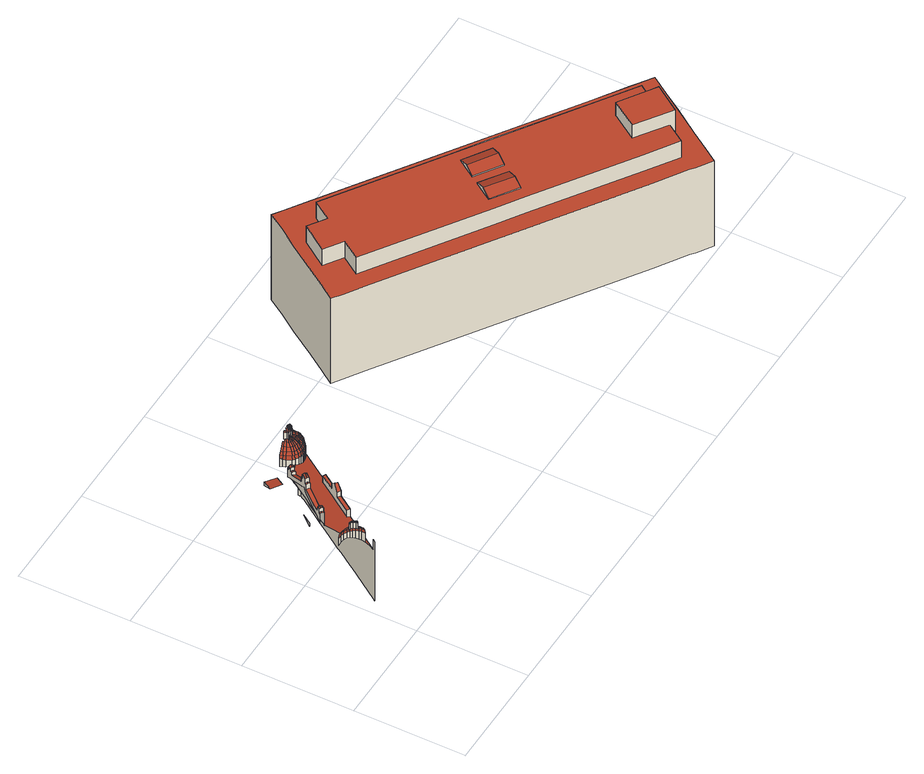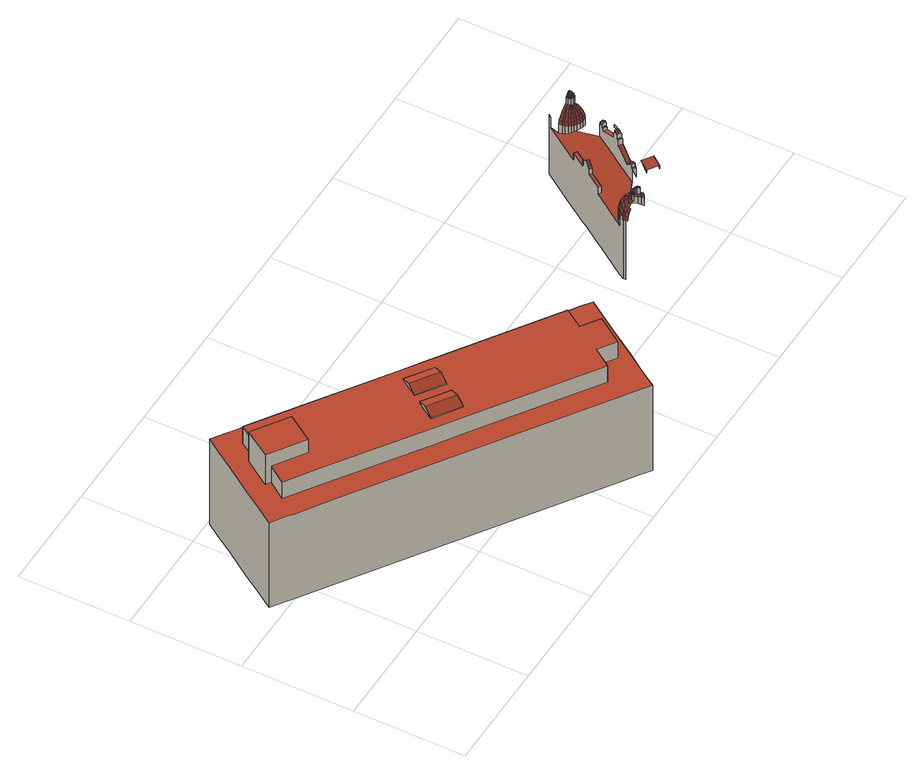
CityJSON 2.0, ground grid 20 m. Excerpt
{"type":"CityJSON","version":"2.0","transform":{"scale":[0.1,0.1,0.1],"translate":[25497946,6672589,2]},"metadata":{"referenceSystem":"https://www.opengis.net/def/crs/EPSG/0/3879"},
"CityObjects":{
"building1":{"type":"Building","attributes":{"dateOfConstruction":"1901-01-01","measuredHeight":28.7,"class":"Lämpimät varastot","function":"Kauppavarastot","usage":"Varastorakennus","roofType":"2110;2100;3500;1000;3700;3500","storeysAboveGround":3},"address":[{"Country":"Finland","Locality":"Helsinki","ThoroughfareNumber":"5","ThoroughfareName":"Katajanokanlaituri","PostCode":"00160"}],"geometry":[{"type":"MultiSurface","lod":"2","boundaries":[[[0,1,2,3]],[[3,2,1,4,5]],[[0,6,1]],[[7,6,0]],[[8,9,0]],[[9,10,0]],[[1,6,11,12,4]],[[10,7,0]],[[12,11,13,14,15,4]],[[7,16,17,11,6]],[[10,18,16,7]],[[19,20,9]],[[9,20,21,10]],[[21,18,10]],[[14,13,22,23,24,15]],[[25,26,27,28]],[[23,22,29,30,31,24]],[[30,29,32,33,34,31]],[[17,16,35,36,13,11]],[[33,32,37,26,25,34]],[[18,38,39,40,35,16]],[[21,20,19,41,42,38,18]],[[36,35,43,44,45,22,13]],[[28,27,46,47]],[[37,48,49,27,26]],[[40,50,43,35]],[[45,44,51,52,29,22]],[[39,38,53,54,55,50,40]],[[52,51,56,57,58,32,29]],[[42,41,59,60,61,62,53,38]],[[58,57,56,63,64,48,37,32]],[[50,55,44,43]],[[47,46,65,66]],[[55,67,51,44]],[[54,68,67,55]],[[61,60,69,70,71,62]],[[53,71,68,54]],[[62,71,53]],[[67,68,71,72,73,74,56,51]],[[64,75,49,48]],[[74,73,72,76,77,78,63,56]],[[70,69,79,80,72,71]],[[80,79,81,82,76,72]],[[66,65,83,84]],[[49,85,46,27]],[[84,83,86,87]],[[88,87,86,89]],[[63,90,75,64]],[[78,91,90,63]],[[81,92,93,94,82]],[[76,95,96,77]],[[77,96,91,78]],[[82,94,95,76]],[[85,97,65,46]],[[75,98,85,49]],[[97,99,83,65]],[[90,100,98,75]],[[99,101,86,83]],[[89,86,101,102]],[[98,103,97,85]],[[91,104,100,90]],[[96,105,104,91]],[[93,106,107,94]],[[95,108,105,96]],[[94,107,108,95]],[[103,109,99,97]],[[100,110,103,98]],[[109,111,101,99]],[[102,101,111,112]],[[104,113,110,100]],[[105,114,113,104]],[[110,115,109,103]],[[106,116,117,107]],[[108,118,114,105]],[[107,117,118,108]],[[119,120,121]],[[115,122,123,111,109]],[[113,124,115,110]],[[123,122,125,126,112,111]],[[114,127,124,113]],[[116,128,129,117]],[[124,130,122,115]],[[125,122,130,131]],[[118,132,127,114]],[[117,129,132,118]],[[127,133,130,124]],[[128,134,135,129]],[[131,130,133,136]],[[137,135,134,138]],[[132,139,133,127]],[[129,135,139,132]],[[136,133,139,140]],[[140,139,135,137]],[[141,142,143,144]],[[145,146,142,141]],[[142,146,147,148,149,143]],[[148,150,151,149]],[[147,152,150,148]],[[150,152,153,154,155,151]],[[154,156,157,155]],[[153,158,156,154]],[[156,158,159,160,161,162,157]],[[160,159,163,164,165,162]],[[164,163,166,167,168,165]],[[167,169,170,168]],[[166,171,169,167]],[[169,171,172,173,174,170]],[[144,143,149,151,155,157,162,165,168,170,174,175,176,177,178,179,180,181,182,183,184,185,186,187,188,189,190,191,192,193,194,195,196,197,198,199,200]],[[173,201,176,175,174]],[[202,203,204,205]],[[146,145,206,207,208,209,210,211,212,213,214,215,216,217,218,219,220,221,222,223,224,225,226,227,228,229,172,171,166,163,159,158,153,152,147]],[[172,229,201,173]],[[201,229,228,230,177,176]],[[230,231,178,177]],[[228,227,231,230]],[[231,227,226,232,233,179,178]],[[234,235,236]],[[203,237,238,204]],[[239,240,235,234]],[[241,226,225,242,180,179]],[[126,125,131,136,140,137,138,243,244,245,246,202,205,247,248,249,250,251,252,253,254,255,256,257,258,259,260,261,262,218,217,216,215,214,213,212,211,210,209,208,206]],[[263,240,239]],[[237,264,265,238]],[[264,266,267,265]],[[204,238,265,267,268,269,270,250,249,248,247,205]],[[271,225,224,272,182,181]],[[272,273,183,182]],[[224,223,273,272]],[[273,223,222,274,184,183]],[[274,275,185,184]],[[266,276,268,267]],[[222,221,275,274]],[[275,221,220,277,186,185]],[[277,278,187,186]],[[269,268,276,279]],[[220,219,278,277]],[[280,281,282,283,284,285,286,287,288,289,290,291,292,293,294,295,296,253,252,251,297,279,276,266,264,237,203,202,246,245,298,299]],[[279,297,270,269]],[[250,270,297,251]],[[218,262,300]],[[301,302,303,304]],[[304,303,305,306]],[[302,307,308,303]],[[303,308,309,305]],[[310,311,302,301]],[[311,312,307,302]],[[307,313,314,308]],[[308,314,315,309]],[[312,316,313,307]],[[300,262,317,311,310]],[[317,318,312,311]],[[318,319,316,312]],[[313,320,321,314]],[[314,321,322,315]],[[261,323,317,262]],[[323,324,318,317]],[[316,325,320,313]],[[324,326,319,318]],[[319,327,325,316]],[[260,328,323,261]],[[320,329,330,321]],[[321,330,331,322]],[[328,332,324,323]],[[326,333,327,319]],[[325,334,329,320]],[[332,335,326,324]],[[327,336,334,325]],[[335,337,333,326]],[[333,338,336,327]],[[259,339,328,260]],[[339,340,332,328]],[[340,341,335,332]],[[329,342,343,330]],[[334,344,345,342,329]],[[337,346,338,333]],[[341,347,337,335]],[[336,348,344,334]],[[343,342,345,349,350,351,352,353]],[[351,350,349,354,355,356,352]],[[258,357,339,259]],[[338,358,348,336]],[[357,359,340,339]],[[355,354,360,361,362,363,356]],[[359,364,341,340]],[[344,348,365,366,349,345]],[[366,365,367,368,354,349]],[[347,369,346,337]],[[368,367,370,371,360,354]],[[364,372,347,341]],[[346,373,358,338]],[[371,370,374,375,376,377,378,360]],[[358,379,380,381,365,348]],[[382,374,370]],[[381,380,383,384,367,365]],[[372,385,369,347]],[[384,383,386,382,370,367]],[[382,387,375,374]],[[376,375,388,389,390,377]],[[369,391,373,346]],[[257,392,357,258]],[[357,392,393,359]],[[359,393,394,364]],[[386,395,387,382]],[[364,394,396,372]],[[385,397,391,369]],[[387,395,398,399,388,375]],[[372,396,400,385]],[[373,391,397,401,402,403,404,380]],[[380,404,403,402,405,406,407,383]],[[383,407,406,405,408,409,410,411,386]],[[399,398,412,413,388]],[[411,410,409,414,415,395,386]],[[385,400,416,401,397]],[[415,414,417,398,395]],[[417,418,412,398]],[[408,405,419,420,409]],[[417,421,422,423,418]],[[414,424,425,426,422,421,417]],[[400,427,428,416]],[[402,429,430,431,432,419,405]],[[401,416,428,433,431,430,429,402]],[[396,434,427,400]],[[409,420,435,436,426,425,424,414]],[[394,437,434,396]],[[393,438,437,394]],[[392,439,438,393]],[[256,439,392,257]],[[419,432,435,420]],[[436,440,426]],[[427,441,433,428]],[[435,442,436]],[[426,440,443,444,445,446,422]],[[434,447,441,427]],[[441,448,449,433]],[[436,442,450,451,452,443,440]],[[432,453,454,455,451,450,442,435]],[[431,456,457,458,455,454,453,432]],[[433,449,459,460,458,457,456,431]],[[437,461,447,434]],[[438,462,461,437]],[[439,463,462,438]],[[448,464,459,449]],[[255,463,439,256]],[[447,465,448,441]],[[455,466,467,468,469,451]],[[458,470,471,467,466,455]],[[460,472,473,471,470,458]],[[461,474,465,447]],[[464,475,472,460,459]],[[465,476,464,448]],[[462,477,474,461]],[[463,478,477,462]],[[254,478,463,255]],[[475,479,473,472]],[[474,480,476,465]],[[476,481,475,464]],[[477,482,480,474]],[[478,296,482,477]],[[253,296,478,254]],[[481,483,479,475]],[[480,484,481,476]],[[482,485,484,480]],[[484,486,483,481]],[[296,295,485,482]],[[483,486,487,488]],[[485,489,486,484]],[[486,489,490,487]],[[295,294,293,491,489,485]],[[293,292,492,493,494,491]],[[489,491,494,495,490]]],"semantics":{"surfaces":[{"type":"RoofSurface"},{"type":"WallSurface"}],"values":[0,0,0,0,0,0,0,0,0,0,0,0,0,0,0,0,0,0,0,1,0,0,0,0,0,0,0,0,0,0,1,0,0,0,0,0,0,0,0,0,1,0,1,0,0,0,1,0,0,0,0,0,0,0,0,0,0,0,1,0,0,0,0,0,0,0,0,0,1,0,0,0,0,0,0,1,0,0,1,0,0,0,1,0,0,0,0,1,1,0,0,1,1,0,0,1,0,0,1,0,0,1,0,1,0,0,1,1,0,1,1,0,1,0,0,1,1,0,0,0,0,1,1,0,1,1,0,0,1,0,0,0,1,0,1,0,1,0,1,1,1,1,0,0,1,0,0,0,0,1,0,0,0,0,1,0,0,0,0,1,0,0,0,0,0,0,0,0,0,1,0,0,0,0,0,0,0,1,0,1,0,0,0,0,1,0,0,0,0,0,0,1,0,0,0,0,0,0,0,1,0,0,0,0,0,0,0,1,0,0,0,0,0,0,0,0,0,0,0,0,1,0,0,0,0,0,1,0,0,0,0,0,0,0,0,0,0,1,0,0,0,0,1,0,0,0,1,0,0,0,0,0,1,0,0,0,0,0,1,0,0,0,0,0,0,0,0,0,1,0]}}]},
"building2":{"type":"Building","attributes":{"dateOfConstruction":"1929-01-01","measuredHeight":25.4,"class":"Hotellit","function":"Hotellit, motellit, matkustajakodit, kylpylähotellit","usage":"Liikerakennus","roofType":"1000;3500","storeysAboveGround":7},"address":[{"Country":"Finland","Locality":"Helsinki","ThoroughfareNumber":"3","ThoroughfareName":"Kanavakatu","PostCode":"00160"}],"geometry":[{"type":"Solid","lod":"2","boundaries":[[[[496,497,498,499]],[[500,501,502,503]],[[504,505,506,507,508,509,510,511,512,513,514,515]],[[516,517,518,519]],[[520,521,522,523,524,525,526,527,528,529,530,531,532,533,534,535,509,508,507,506,505,504],[536,537,538,539,540,541,542,543,496,499,544,545,546,547,548,549,550,551]],[[552,553,554,555]],[[556,557,558,559]],[[560,555,554,561,562,563]],[[564,565,566,567,568,569,530,529,528,527,526,525]],[[559,558,570,501,500,571,572,573]],[[550,574,575,551]],[[576,498,497,577,518,517]],[[537,578,579,538]],[[580,556,559,573]],[[542,581,582,543]],[[580,583,503,502,557,556]],[[584,585,586,587,588,564,525,524,523,522,521,520,504,515]],[[589,590,591,581,542,541,540,539,538,579]],[[592,552,555,560]],[[568,567,566,565,564,588,587,586,585,584,515,514,513,512,511,510,593,594,595,596,597,569]],[[548,547,546,545,598,599,600,601,602,549]],[[561,554,553,603]],[[551,575,604,536]],[[577,497,496,543,582,519,518]],[[605,606,603,553,552,592]],[[574,602,601,600,599,598,607,516,519,582,581,591,590,589,579,578,604,575],[562,561,603,606,605,563],[572,571,500,503,583,580,573]],[[536,604,578,537]],[[557,502,501,570,558]],[[607,544,499,498,576,517,516]],[[535,534,533,532,531,530,569,597,596,595,594,593,510,509]],[[544,607,598,545]],[[605,592,560,563]],[[549,602,574,550]]]],"semantics":{"surfaces":[{"type":"WallSurface"},{"type":"RoofSurface"},{"type":"GroundSurface"}],"values":[[0,0,0,0,1,1,1,0,0,0,0,1,0,0,0,0,0,0,1,2,0,0,0,0,0,1,0,1,0,0,0,0,0]]}}]}
},
"vertices":[
[6,114,183],[6,117,182],[6,116,182],[5,116,182],[6,119,181],[5,119,181],[7,117,182],[8,116,182],[8,113,182],[9,114,182],[8,115,182],[8,119,181],[7,119,181],[9,121,180],[7,121,180],[6,121,180],[10,117,181],[9,118,181],[10,116,181],[11,114,181],[11,115,181],[10,115,181],[9,122,178],[8,123,178],[6,123,178],[6,124,160],[8,124,160],[9,128,159],[6,128,159],[10,123,176],[8,124,176],[6,124,176],[10,124,174],[8,124,174],[6,124,174],[11,119,180],[10,120,180],[10,124,160],[12,116,180],[12,117,180],[11,118,180],[13,114,180],[12,115,180],[12,120,179],[12,120,178],[11,121,178],[10,134,154],[5,134,154],[10,123,160],[12,127,159],[12,119,179],[13,121,176],[12,122,176],[13,117,178],[13,118,178],[13,119,178],[13,121,174],[12,122,174],[10,123,174],[14,114,179],[14,114,178],[14,115,178],[14,116,178],[13,121,161],[12,122,161],[10,138,148],[5,138,148],[13,119,176],[14,118,176],[15,114,176],[15,115,176],[14,117,176],[15,117,174],[14,118,174],[14,120,174],[15,126,159],[15,117,161],[14,118,161],[14,120,161],[15,114,174],[15,115,174],[15,114,161],[15,115,161],[11,141,142],[5,141,142],[14,133,154],[11,142,134],[5,142,134],[5,142,119],[11,142,120],[17,125,159],[18,123,159],[15,113,161],[21,113,159],[21,116,159],[21,118,159],[19,121,159],[15,137,148],[18,131,154],[17,140,142],[21,129,154],[17,141,134],[17,141,121],[21,135,148],[23,127,154],[25,124,154],[27,113,154],[27,117,154],[26,120,154],[23,137,142],[24,133,148],[23,138,134],[23,138,121],[27,129,148],[29,126,148],[26,135,142],[32,113,148],[32,118,148],[31,122,148],[13,209,146],[3,193,144],[3,193,137],[27,135,134],[26,136,134],[29,131,142],[27,135,120],[26,136,121],[32,127,142],[35,112,142],[35,118,142],[30,132,134],[30,132,119],[34,122,142],[33,128,134],[36,112,134],[36,118,134],[33,128,118],[36,118,115],[36,112,114],[35,123,134],[35,123,116],[21,181,159],[23,183,159],[20,185,157],[18,183,157],[24,179,157],[26,181,157],[26,181,164],[23,183,166],[20,185,164],[26,188,166],[23,190,164],[29,186,164],[29,186,157],[26,188,159],[23,190,157],[28,191,159],[25,193,157],[31,189,157],[31,189,152],[28,191,152],[28,191,153],[25,193,152],[50,218,169],[47,220,169],[44,222,169],[50,218,179],[47,220,181],[44,222,179],[49,223,181],[46,225,179],[52,221,179],[52,221,188],[49,223,190],[46,225,188],[50,229,188],[53,234,188],[53,234,179],[55,237,179],[55,237,169],[74,265,152],[74,265,154],[74,265,157],[76,268,157],[76,268,164],[79,273,164],[79,273,157],[81,276,157],[81,276,137],[79,273,139],[76,268,142],[74,265,143],[55,237,160],[53,234,162],[50,229,165],[46,225,162],[44,222,160],[25,193,143],[23,190,142],[20,185,139],[18,183,137],[56,232,190],[75,161,112],[75,161,128],[70,164,128],[70,164,114],[24,179,129],[24,179,128],[26,181,129],[29,186,129],[31,189,129],[50,218,129],[52,221,129],[59,230,129],[61,233,129],[79,261,129],[81,264,129],[85,269,129],[87,272,129],[87,272,157],[85,269,157],[85,269,164],[81,264,164],[81,264,157],[79,261,157],[79,261,152],[61,233,169],[61,233,179],[59,230,179],[59,230,188],[56,232,181],[58,235,181],[61,233,167],[58,235,168],[36,282,147],[47,299,144],[47,299,137],[93,187,128],[88,191,128],[54,270,147],[65,286,144],[58,235,169],[76,263,152],[35,107,113],[33,101,113],[30,94,112],[71,155,112],[88,191,114],[94,199,114],[100,208,114],[117,234,114],[122,231,112],[127,239,112],[164,293,112],[159,289,113],[156,286,113],[152,284,114],[147,282,115],[141,281,116],[138,280,117],[133,281,118],[128,283,120],[123,286,122],[65,286,137],[93,187,139],[88,191,139],[98,196,149],[94,199,149],[100,208,139],[100,208,128],[117,234,128],[76,263,153],[76,263,159],[79,266,159],[79,266,166],[82,271,166],[104,205,139],[82,271,159],[84,274,159],[104,205,128],[26,89,3],[30,94,3],[71,155,3],[75,161,3],[93,187,3],[98,196,3],[104,205,3],[122,231,3],[127,239,3],[164,293,3],[167,299,3],[168,300,3],[169,302,3],[169,302,129],[168,300,134],[167,299,139],[164,293,134],[122,231,128],[30,94,134],[26,89,134],[123,286,121],[114,298,119],[114,298,134],[113,303,134],[113,303,118],[112,308,134],[112,308,117],[115,299,142],[114,303,142],[113,308,142],[119,289,120],[119,289,134],[120,290,142],[118,300,148],[116,304,148],[115,308,148],[122,292,148],[123,286,134],[123,287,142],[125,289,148],[122,302,154],[121,306,154],[120,309,154],[128,283,134],[128,284,142],[125,296,154],[129,287,148],[128,294,154],[133,281,134],[127,305,159],[126,308,159],[126,310,159],[133,282,142],[131,292,154],[129,301,159],[134,285,148],[131,299,159],[135,290,154],[134,298,159],[138,280,134],[138,282,142],[138,285,148],[131,308,161],[131,309,161],[133,305,161],[132,307,161],[136,297,159],[139,290,154],[134,304,161],[132,307,174],[131,308,174],[131,309,174],[130,311,174],[130,311,161],[132,308,176],[131,309,176],[131,311,176],[141,281,134],[136,304,161],[141,282,142],[133,308,178],[132,308,178],[132,310,178],[132,311,178],[141,285,148],[134,304,174],[133,305,174],[134,305,176],[134,306,176],[139,296,159],[135,305,178],[134,306,178],[141,290,154],[138,303,161],[135,306,178],[136,307,180],[135,307,180],[134,309,180],[133,308,179],[136,304,165],[138,303,174],[136,304,174],[136,305,178],[138,303,176],[136,304,176],[140,296,159],[138,304,178],[137,306,180],[137,308,181],[136,309,181],[135,310,181],[139,303,161],[147,282,134],[146,283,142],[146,286,148],[138,306,180],[144,291,154],[140,303,161],[139,308,181],[138,308,181],[143,297,159],[141,303,161],[141,303,174],[140,303,174],[139,303,174],[141,304,176],[140,304,176],[139,303,176],[141,304,178],[141,305,178],[140,304,178],[139,304,178],[139,310,182],[138,310,182],[140,306,180],[139,306,180],[141,304,161],[140,308,181],[140,310,182],[143,304,176],[143,305,178],[141,308,181],[142,308,181],[141,310,182],[141,306,180],[142,306,180],[143,307,180],[146,298,159],[143,304,161],[141,304,174],[143,304,174],[145,304,174],[144,305,176],[145,304,161],[148,292,154],[144,305,178],[144,306,179],[150,288,148],[151,285,142],[152,284,134],[144,307,180],[148,299,159],[145,306,178],[145,308,180],[144,310,181],[143,309,181],[142,309,181],[151,294,154],[149,301,159],[145,305,161],[146,307,178],[147,308,178],[146,308,179],[145,305,176],[147,307,176],[148,307,176],[145,305,174],[147,306,174],[148,307,174],[147,306,161],[148,307,161],[154,290,148],[155,287,142],[156,286,134],[152,303,159],[153,296,154],[148,308,176],[149,310,176],[148,310,178],[147,309,178],[148,308,174],[149,310,174],[148,308,161],[149,310,161],[156,292,148],[154,305,159],[157,299,154],[158,290,142],[159,289,134],[154,308,159],[160,296,148],[160,302,154],[163,294,142],[160,307,154],[164,300,148],[167,299,142],[165,305,148],[164,310,148],[160,311,154],[168,304,142],[167,310,142],[169,304,134],[169,304,3],[169,307,3],[169,307,134],[168,310,134],
[1002,130,197],[1002,130,262],[970,83,262],[970,83,197],[734,334,233],[734,334,235],[781,303,235],[781,303,233],[403,380,197],[420,405,197],[442,438,197],[473,486,197],[496,519,197],[517,551,197],[517,551,8],[496,519,8],[473,486,8],[442,438,8],[420,405,8],[403,380,8],[908,125,233],[908,125,262],[939,172,262],[939,172,233],[420,368,197],[452,347,197],[868,66,197],[923,30,197],[931,24,197],[958,6,197],[975,31,197],[997,65,197],[1029,112,197],[1051,145,197],[1072,177,197],[1045,195,197],[1037,201,197],[982,237,197],[566,518,197],[534,539,197],[491,474,197],[522,453,197],[545,486,197],[745,351,197],[792,320,197],[961,205,197],[1016,169,197],[993,136,197],[962,88,197],[940,55,197],[885,91,197],[716,206,197],[669,237,197],[469,372,197],[491,405,197],[459,427,197],[738,239,242],[749,256,235],[703,287,235],[692,270,242],[758,270,235],[770,286,242],[723,317,242],[712,301,235],[681,254,235],[703,287,233],[692,270,233],[681,254,233],[958,6,8],[975,31,8],[997,65,8],[1029,112,8],[1051,145,8],[1072,177,8],[723,318,242],[723,318,233],[723,317,233],[712,301,233],[491,405,233],[459,427,233],[962,88,262],[993,136,262],[522,453,233],[545,486,233],[758,270,233],[1016,169,233],[993,136,233],[770,286,233],[420,368,8],[452,347,8],[868,66,8],[923,30,8],[931,24,8],[745,351,233],[792,320,233],[961,205,233],[727,223,235],[534,539,8],[566,518,8],[982,237,8],[1037,201,8],[1045,195,8],[940,55,233],[885,91,233],[716,206,233],[669,237,233],[469,372,233],[749,256,233],[491,474,233],[727,223,233],[738,239,233],[962,88,233]
]}
